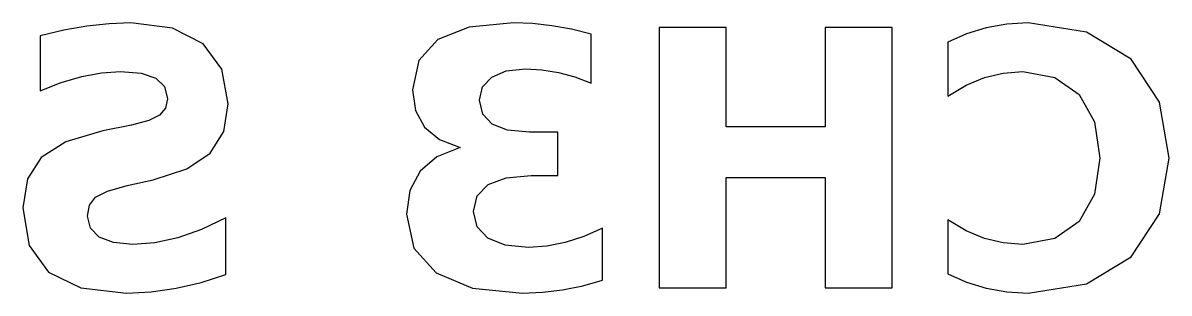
# Model space of a CAD drawing. Header units: millimetres. Extents: x -80 to 80, y -75 to 77.
# Drawn here: x -19.22 to -8.2, y -74.5 to -71.91 of the extents above; entities that cross this region are included whole.
import ezdxf

# ---------------------------------------------------------------- set-up
doc = ezdxf.new("R2010")
doc.units = ezdxf.units.MM

msp = doc.modelspace()

# ---------------------------------------------------------------- linework, layer by layer
for points in [[(-19.053, -72.0343), (-19.053, -72.5636), (-18.8496, -72.4828), (-18.6511, -72.4248), (-18.4609, -72.3895), (-18.2814, -72.3777), (-18.0805, -72.3936), (-17.9396, -72.4415), (-17.8568, -72.5224), (-17.8292, -72.6386), (-17.8478, -72.7282), (-17.9037, -72.7956), (-18.0086, -72.8475), (-18.1743, -72.8915), (-18.4486, -72.9467), (-18.8052, -73.0525), (-19.0412, -73.2017), (-19.1734, -73.4083), (-19.2175, -73.6872), (-19.1561, -74.0475), (-18.9721, -74.3023), (-18.662, -74.4538), (-18.2225, -74.5043), (-17.9846, -74.4929), (-17.7456, -74.4587), (-17.5061, -74.4027), (-17.2666, -74.3248), (-17.2666, -73.7809), (-17.5021, -73.8924), (-17.7296, -73.9727), (-17.9491, -74.021), (-18.1609, -74.037), (-18.3472, -74.0195), (-18.484, -73.9669), (-18.5679, -73.8811), (-18.5959, -73.7654), (-18.5769, -73.6619), (-18.5199, -73.5848), (-18.4059, -73.5244), (-18.2161, -73.4707), (-17.9664, -73.4155), (-17.6417, -73.3113), (-17.4177, -73.1594), (-17.2879, -72.9531), (-17.2447, -72.6858), (-17.305, -72.3555), (-17.4858, -72.1114), (-17.7797, -71.9607), (-18.1791, -71.9105), (-18.3882, -71.9183), (-18.6029, -71.9416), (-18.8242, -71.9803)], [(-15.0163, -73.1074), (-15.2388, -73.1969), (-15.4005, -73.3346), (-15.4993, -73.518), (-15.5323, -73.7456), (-15.461, -74.0728), (-15.2472, -74.3108), (-14.8975, -74.4559), (-14.4173, -74.5043), (-14.2243, -74.4965), (-14.031, -74.4732), (-13.8387, -74.4343), (-13.6484, -74.3799), (-13.6484, -73.8827), (-13.8287, -73.9622), (-14.0074, -74.0194), (-14.1844, -74.0539), (-14.3584, -74.0654), (-14.5846, -74.0433), (-14.7511, -73.977), (-14.8536, -73.8688), (-14.8877, -73.722), (-14.8528, -73.5718), (-14.7479, -73.4632), (-14.5747, -73.3973), (-14.3348, -73.3753), (-14.0771, -73.3753), (-14.0771, -72.9601), (-14.3482, -72.9601), (-14.5602, -72.9411), (-14.7098, -72.884), (-14.7991, -72.788), (-14.8288, -72.652), (-14.7999, -72.5246), (-14.7131, -72.4297), (-14.5739, -72.3706), (-14.3868, -72.3509), (-14.2305, -72.3597), (-14.0723, -72.3863), (-13.9135, -72.4295), (-13.7556, -72.4897), (-13.7556, -72.0176), (-13.9455, -71.9708), (-14.1339, -71.9373), (-14.3198, -71.9172), (-14.5025, -71.9105), (-14.9282, -71.9505), (-15.2312, -72.0707), (-15.4128, -72.2708), (-15.4734, -72.5518), (-15.4444, -72.7511), (-15.3576, -72.9108), (-15.2147, -73.0299)], [(-10.3303, -74.3183), (-10.1488, -74.3991), (-9.9601, -74.4571), (-9.7634, -74.4925), (-9.5582, -74.5043), (-8.9985, -74.4169), (-8.5686, -74.1549), (-8.295, -73.7436), (-8.2037, -73.2082), (-8.295, -72.6713), (-8.5686, -72.2598), (-8.9985, -71.9978), (-9.5582, -71.9105), (-9.7634, -71.9223), (-9.9601, -71.9576), (-10.1488, -72.0156), (-10.3303, -72.0964), (-10.3303, -72.6134), (-10.1521, -72.5076), (-9.9767, -72.4345), (-9.798, -72.3919), (-9.6102, -72.3777), (-9.302, -72.433), (-9.0674, -72.599), (-8.9196, -72.8617), (-8.8703, -73.2082), (-8.9196, -73.5536), (-9.0674, -73.8163), (-9.302, -73.9819), (-9.6102, -74.037), (-9.798, -74.0228), (-9.9767, -73.9802), (-10.1521, -73.9067), (-10.3303, -73.8008)], [(-10.8645, -71.9555), (-11.509, -71.9555), (-11.509, -72.9081), (-12.4601, -72.9081), (-12.4601, -71.9555), (-13.1046, -71.9555), (-13.1046, -74.4555), (-12.4601, -74.4555), (-12.4601, -73.3957), (-11.509, -73.3957), (-11.509, -74.4555), (-10.8645, -74.4555)]]:
    msp.add_lwpolyline(points, close=True)

doc.saveas('drawing.dxf')
